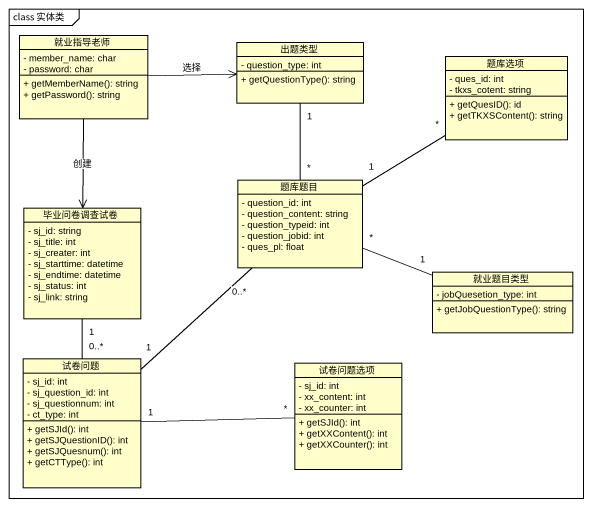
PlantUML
@startuml
mainframe class 实体类
hide circle
hide empty members
skinparam classAttributeIconSize 0
class 就业指导老师 {
  - member_name: char
  - password: char
  + getMemberName(): string
  + getPassword(): string
}
class 出题类型 {
  - question_type: int
  + getQuestionType(): string
}
class 题库选项 {
  - ques_id: int
  - tkxs_cotent: string
  + getQuesID(): id
  + getTKXSContent(): string
}
class 题库题目 {
  - question_id: int
  - question_content: string
  - question_typeid: int
  - question_jobid: int
  - ques_pl: float
}
class 毕业问卷调查试卷 {
  - sj_id: string
  - sj_title: int
  - sj_creater: int
  - sj_starttime: datetime
  - sj_endtime: datetime
  - sj_status: int
  - sj_link: string
}
class 就业题目类型 {
  - jobQuesetion_type: int
  + getJobQuestionType(): string
}
class 试卷问题 {
  - sj_id: int
  - sj_question_id: int
  - sj_questionnum: int
  - ct_type: int
  + getSJId(): int
  + getSJQuestionID(): int
  + getSJQuesnum(): int
  + getCTType(): int
}
class 试卷问题选项 {
  - sj_id: int
  - xx_content: int
  - xx_counter: int
  + getSJId(): int
  + getXXContent(): int
  + getXXCounter(): int
}
就业指导老师 -right-> 出题类型 : 选择
就业指导老师 --> 毕业问卷调查试卷 : 创建
题库题目 "*" -up- "1" 出题类型
题库题目 "1" -up- "*" 题库选项
题库题目 "*" -right- "1" 就业题目类型
题库题目 "0..*" -- "1" 试卷问题
毕业问卷调查试卷 "1" -- "0..*" 试卷问题
试卷问题 "1" -right- "*" 试卷问题选项
@enduml
